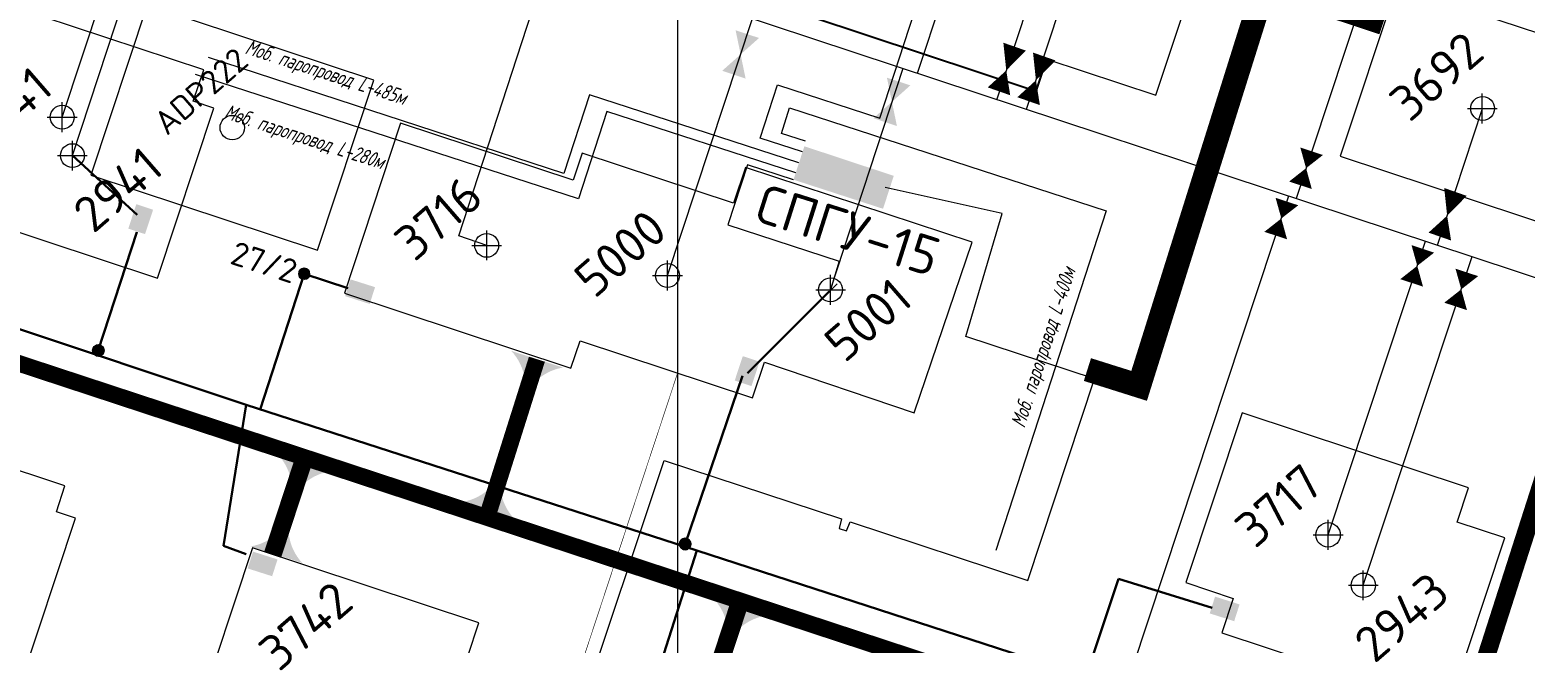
# Model space of a CAD drawing. Header units: millimetres. Extents: x 519 to 9564855, y -810 to 5021775.
# Drawn here: x 9544783 to 9545284, y 4997576 to 4997781 of the extents above; entities that cross this region are included whole.
import ezdxf

# ---------------------------------------------------------------- set-up
doc = ezdxf.new("R2010")
doc.units = ezdxf.units.MM
doc.header["$LTSCALE"] = 2
doc.header["$MEASUREMENT"] = 0
doc.header["$PDMODE"] = 2
doc.header["$PDSIZE"] = 5
doc.linetypes.add('92051501$0$GROUND1', pattern=[60, 50, -10])
for name, color, linetype, lineweight in [('160 скважин на2012 год.Выкидные линии', 5, 'Continuous', 30), ('200 скв. на 2010 год', 61, 'Continuous', 0), ('Stage 11.Object 2.Frame&Text', 26, 'Continuous', 53), ('Новый водовод', 5, 'g_122_vpr', 30), ('Скважины на 2024 год-125', 10, 'Continuous', 40), ('Электро', 1, 'Continuous', 30), ('Электроснаб', 1, 'Continuous', 18), ('Электроснабжене', 1, 'Continuous', 18)]:
    doc.layers.add(name, color=color, linetype=linetype, lineweight=lineweight)
for name, color, linetype in [('164 скв. на 2011 год (измененные)', 121, 'Continuous'), ('2003-2004 Supplemental wells', 7, 'Continuous'), ('Existing roads', 41, 'Continuous'), ('Gaz', 4, 'Continuous'), ('GRID_PULKOVO', 7, 'Continuous'), ('OilColl&Flowlines', 3, 'Continuous'), ('Stage8 wlls text', 7, 'Continuous'), ('Газопровод', 4, 'Continuous'), ('Скважины на 2016 год.', 40, 'Continuous'), ('Скважины на 2025 год _ОСМОТР', 5, 'Continuous')]:
    doc.layers.add(name, color=color, linetype=linetype)
doc.styles.add('Elect', font='isocpeur.ttf')
doc.styles.add('GeoApp', font='', dxfattribs={"height": 1})
doc.styles.add('Line_GUGK', font='')
doc.styles.get("Standard").update_dxf_attribs({"font": 'isocpeur.ttf', "width": 0.5})
doc.styles.add('ГОСТ', font='simplex.shx', dxfattribs={"width": 0.7})
doc.styles.get('GeoApp').set_extended_font_data('D431', italic=True)
doc.styles.get('Line_GUGK').set_extended_font_data('Bm431', italic=True)
doc.linetypes.add('g5_121_g', pattern='A,4,-0.4,["Г",GeoApp,S=1,R=0,X=0,Y=-0.5],-1.2,12', length=17.6)
doc.linetypes.add('g_122_vpr', pattern='A,2,-2,3,-0.6,["Впр",Line_GUGK,S=2,R=0,X=0,Y=-1],-6.4,3,-2,8,-2,8,-2,6', length=45)

msp = doc.modelspace()

# ---------------------------------------------------------------- hatches: boundary and pattern name
at = {"linetype": 'ByBlock', "lineweight": 0, "ltscale": 80}
msp.add_hatch(color=1, dxfattribs=at).paths.add_polyline_path([(9545072.47551, 4997732.21297), (9545042.50873, 4997742.12843), (9545038.86757, 4997730.92209), (9545068.88686, 4997721.16823)])
at = {"layer": 'Existing roads', "lineweight": 0}
h = msp.add_hatch(color=256, dxfattribs=at)
h.paths.add_polyline_path([(9544950.36761, 4997663.37426), (9544948.78037, 4997663.97102, 0.155118741), (9544944.24772, 4997673.50803), (9544952.80332, 4997670.75489)])
h.paths.add_polyline_path([(9544951.89332, 4997662.80063), (9544950.36761, 4997663.37426), (9544952.80332, 4997670.75489), (9544961.59925, 4997667.92441, 0.161550784)])
h = msp.add_hatch(color=256, dxfattribs=at)
h.paths.add_polyline_path([(9544872.16132, 4997628.5423), (9544870.57408, 4997629.13906, 0.155118741), (9544866.04143, 4997638.67607), (9544874.59703, 4997635.92293)])
h.paths.add_polyline_path([(9544873.68702, 4997627.96867), (9544872.16132, 4997628.5423), (9544874.59703, 4997635.92293), (9544883.39296, 4997633.09245, 0.161550784)])
h = msp.add_hatch(color=256, dxfattribs=at)
h.paths.add_polyline_path([(9544939.07806, 4997627.39837), (9544940.6653, 4997626.8016, 0.155118741), (9544945.19795, 4997617.26459), (9544936.64235, 4997620.01773)])
h.paths.add_polyline_path([(9544937.55236, 4997627.97199), (9544939.07806, 4997627.39837), (9544936.64235, 4997620.01773), (9544927.84642, 4997622.84821, 0.161550784)])
h = msp.add_hatch(color=256, dxfattribs=at)
h.paths.add_polyline_path([(9544868.08096, 4997612.47294), (9544869.6682, 4997611.87618, 0.155118741), (9544874.20085, 4997602.33917), (9544865.64525, 4997605.09231)])
h.paths.add_polyline_path([(9544866.55526, 4997613.04657), (9544868.08096, 4997612.47294), (9544865.64525, 4997605.09231), (9544856.84932, 4997607.92279, 0.161550784)])
h = msp.add_hatch(color=256, dxfattribs=at)
h.paths.add_polyline_path([(9545018.30277, 4997580.14901), (9545016.71553, 4997580.74577, 0.155118741), (9545012.18288, 4997590.28278), (9545020.73848, 4997587.52964)])
h.paths.add_polyline_path([(9545019.82847, 4997579.57538), (9545018.30277, 4997580.14901), (9545020.73848, 4997587.52964), (9545029.53441, 4997584.69916, 0.161550784)])
at = {"layer": 'Электро'}
for points in [[(9544815.83986, 4997714.52862), (9544821.45209, 4997712.67163), (9544824.15932, 4997720.85349), (9544818.54709, 4997722.71048)], [(9545019.15444, 4997663.55734), (9545024.76667, 4997661.70035), (9545027.4739, 4997669.88221), (9545021.86167, 4997671.7392)]]:
    msp.add_hatch(color=256, dxfattribs=at).paths.add_polyline_path(points)
at = {"layer": 'Электро', "ltscale": 7.5}
h = msp.add_hatch(color=256, dxfattribs=at)
edge = h.paths.add_edge_path()
edge.add_arc((9544874.80905, 4997699.3564), 1.72717, 0, 360)
for points in [[(9544890.36006, 4997697.49483), (9544888.5643, 4997691.86271), (9544896.77515, 4997689.24474), (9544898.57091, 4997694.87686)], [(9544857.66028, 4997606.18003), (9544855.86452, 4997600.54791), (9544864.07537, 4997597.92993), (9544865.87114, 4997603.56206)]]:
    msp.add_hatch(color=256, dxfattribs=at).paths.add_polyline_path(points)
at = {"layer": 'Электро'}
h = msp.add_hatch(color=256, dxfattribs=at)
edge = h.paths.add_edge_path()
edge.add_arc((9544805.80459, 4997673.63602), 1.80448, 0, 360)
h = msp.add_hatch(color=256, dxfattribs=at)
edge = h.paths.add_edge_path()
edge.add_arc((9545002.54147, 4997608.72495), 1.80448, 0, 360)
at = {"layer": 'Электро', "lineweight": 0, "ltscale": 7.5}
msp.add_hatch(color=1, dxfattribs=at).paths.add_polyline_path([(9545180.19547, 4997591.09256), (9545178.39971, 4997585.46044), (9545186.61056, 4997582.84247), (9545188.40633, 4997588.47459)])
at = {"layer": 'Электроснаб', "lineweight": 0}
for points in [[(9544815.83986, 4997714.52862), (9544821.45209, 4997712.67163), (9544824.15932, 4997720.85349), (9544818.54709, 4997722.71048)], [(9545019.15444, 4997663.55734), (9545024.76667, 4997661.70035), (9545027.4739, 4997669.88221), (9545021.86167, 4997671.7392)]]:
    msp.add_hatch(color=1, dxfattribs=at).paths.add_polyline_path(points)
at = {"layer": 'Электроснаб', "lineweight": 0, "ltscale": 7.5}
h = msp.add_hatch(color=1, dxfattribs=at)
edge = h.paths.add_edge_path()
edge.add_arc((9544874.80905, 4997699.3564), 1.72717, 0, 360)
for points in [[(9544890.36006, 4997697.49483), (9544888.5643, 4997691.86271), (9544896.77515, 4997689.24474), (9544898.57091, 4997694.87686)], [(9544857.66028, 4997606.18003), (9544855.86452, 4997600.54791), (9544864.07537, 4997597.92993), (9544865.87114, 4997603.56206)]]:
    msp.add_hatch(color=1, dxfattribs=at).paths.add_polyline_path(points)
at = {"layer": 'Электроснаб', "lineweight": 0}
h = msp.add_hatch(color=1, dxfattribs=at)
edge = h.paths.add_edge_path()
edge.add_arc((9544805.80459, 4997673.63602), 1.80448, 0, 360)
h = msp.add_hatch(color=1, dxfattribs=at)
edge = h.paths.add_edge_path()
edge.add_arc((9545002.54147, 4997608.72495), 1.80448, 0, 360)
at = {"layer": 'Электроснабжене', "lineweight": 0}
for points in [[(9544815.83986, 4997714.52862), (9544821.45209, 4997712.67163), (9544824.15932, 4997720.85349), (9544818.54709, 4997722.71048)], [(9545019.15444, 4997663.55734), (9545024.76667, 4997661.70035), (9545027.4739, 4997669.88221), (9545021.86167, 4997671.7392)]]:
    msp.add_hatch(color=1, dxfattribs=at).paths.add_polyline_path(points)
at = {"layer": 'Электроснабжене', "lineweight": 0, "ltscale": 7.5}
h = msp.add_hatch(color=1, dxfattribs=at)
edge = h.paths.add_edge_path()
edge.add_arc((9544874.80905, 4997699.3564), 1.72717, 0, 360)
for points in [[(9544890.36006, 4997697.49483), (9544888.5643, 4997691.86271), (9544896.77515, 4997689.24474), (9544898.57091, 4997694.87686)], [(9544857.66028, 4997606.18003), (9544855.86452, 4997600.54791), (9544864.07537, 4997597.92993), (9544865.87114, 4997603.56206)]]:
    msp.add_hatch(color=1, dxfattribs=at).paths.add_polyline_path(points)
at = {"layer": 'Электроснабжене', "lineweight": 0}
h = msp.add_hatch(color=1, dxfattribs=at)
edge = h.paths.add_edge_path()
edge.add_arc((9544805.80459, 4997673.63602), 1.80448, 0, 360)
h = msp.add_hatch(color=1, dxfattribs=at)
edge = h.paths.add_edge_path()
edge.add_arc((9545002.54147, 4997608.72495), 1.80448, 0, 360)

# ---------------------------------------------------------------- linework, layer by layer
at = {"color": 6, "lineweight": 0, "ltscale": 80}
for p, q in [((9545067.8052, 4997751.54474, 5.7236), (9545100.39826, 4997851.85587, 5.7236)), ((9544961.88656, 4997733.05092, 5.7236), (9544842.71035, 4997771.86245, -10.09579)), ((9544966.77026, 4997724.52402, 5.73093), (9544838.3665, 4997766.24493, 5.73093)), ((9545027.70843, 4997744.8738, 5.7236), (9545033.49787, 4997762.69186, 5.7236)), ((9545033.49787, 4997762.69186, 5.7236), (9545067.8052, 4997751.54474, 5.7236)), ((9544970.43252, 4997759.3527, 5.7236), (9544961.88656, 4997733.05092, 5.7236)), ((9545040.68815, 4997736.52526, 5.7236), (9544970.43252, 4997759.3527, 5.7236)), ((9544976.2661, 4997753.74919, 5.73093), (9544966.77026, 4997724.52402, 5.73093)), ((9545039.59808, 4997733.17138, 5.73093), (9544976.2661, 4997753.74919, 5.73093)), ((9545034.79457, 4997746.46913, 5.7236), (9545037.57357, 4997755.02203, 5.7236)), ((9545037.57357, 4997755.02203, 5.7236), (9545143.7209, 4997720.53267, 5.7236)), ((9545041.90227, 4997740.26194, 5.7236), (9545027.70843, 4997744.8738, 5.7236)), ((9545042.9396, 4997743.82265, 5.7236), (9545034.79457, 4997746.46913, 5.7236)), ((9545023.44544, 4997735.93304, 5.7236), (9545016.88909, 4997715.75469, 5.7236)), ((9545038.86757, 4997730.92209, 5.7236), (9545023.44544, 4997735.93304, 5.7236)), ((9545143.7209, 4997720.53267, 5.7236), (9545106.68193, 4997606.53844, 5.7236)), ((9545016.88909, 4997715.75469, 5.7236), (9545054.17561, 4997703.63957, 5.7236)), ((9545054.17561, 4997703.63957, 5.7236), (9545051.3, 4997694))]:
    msp.add_line(p, q, dxfattribs=at)
at = {"color": 1, "linetype": 'ByBlock', "lineweight": 0, "ltscale": 80}
msp.add_line((9544889.39969, 4997694.44877), (9544874.22004, 4997699.50627), dxfattribs=at)
at = {"layer": '160 скважин на2012 год.Выкидные линии', "color": 3, "linetype": 'ByBlock', "lineweight": 0, "ltscale": 80}
msp.add_lwpolyline([(9545240.50107, 4997824.64081), (9545207.41672, 4997724.65243)], dxfattribs=at)
at = {"layer": '164 скв. на 2011 год (измененные)', "color": 0, "linetype": 'ByBlock', "lineweight": 0}
for points in [[(9545123.83088, 4997771.32468), (9545160.36255, 4997759.23702), (9545179.21798, 4997816.22241), (9545103.23745, 4997841.36299), (9545099.6848, 4997830.62605)], [(9544753.19369, 4997733.69065), (9544749.68202, 4997723.07759), (9544825.66255, 4997697.93701), (9544844.51798, 4997754.92241), (9544837.60631, 4997757.20935)], [(9544965.0102, 4997730.71395), (9544907.13745, 4997749.86299), (9544888.28202, 4997692.8776), (9544964.26254, 4997667.73702), (9544967.2898, 4997676.88606)], [(9545261.40172, 4997616.08881), (9545265.21798, 4997627.62241), (9545189.23745, 4997652.76299), (9545170.38202, 4997595.7776), (9545186.29828, 4997590.51119)], [(9544706.15753, 4997594.26805), (9544703.28202, 4997585.5776), (9544779.26255, 4997560.43702), (9544798.11798, 4997617.42241), (9544791.74247, 4997619.53195)], [(9544929.69434, 4997571.06815), (9544933.41798, 4997582.32241), (9544857.43745, 4997607.46299), (9544838.58202, 4997550.4776), (9544855.74668, 4997544.79938)]]:
    msp.add_lwpolyline(points, dxfattribs=at)
msp.add_lwpolyline([(9545222.18202, 4997738.7776), (9545298.16255, 4997713.63702), (9545317.01798, 4997770.62241), (9545241.03745, 4997795.76299)], close=True, dxfattribs=at)
for centre, radius in [((9545269.9, 4997754.8), 4), ((9544797.1, 4997739), 4), ((9544936, 4997708.9), 4), ((9545218.1, 4997611.8), 4.0951)]:
    msp.add_circle(centre, radius, dxfattribs=at)
for p in [(9545269.8, 4997754.8), (9544797.1, 4997739), (9544936, 4997708.9)]:
    msp.add_point(p, dxfattribs=at)
at = {"layer": '200 скв. на 2010 год', "color": 0, "linetype": 'ByBlock', "lineweight": 0}
for points in [[(9544837.60631, 4997757.20935), (9544841.11798, 4997767.82241), (9544765.13745, 4997792.96299), (9544746.28202, 4997735.97759), (9544753.19369, 4997733.69065)], [(9544791.74247, 4997619.53195), (9544794.61798, 4997628.22241), (9544718.63745, 4997653.36299), (9544699.78202, 4997596.37759), (9544706.15753, 4997594.26805)], [(9545186.29828, 4997590.51119), (9545182.48202, 4997578.97759), (9545258.46255, 4997553.83701), (9545277.31798, 4997610.82241), (9545261.40172, 4997616.08881)]]:
    msp.add_lwpolyline(points, dxfattribs=at)
for centre, radius in [((9544793.7, 4997751.9), 4), ((9545229.9, 4997594.9), 4.0951)]:
    msp.add_circle(centre, radius, dxfattribs=at)
for p in [(9544793.7, 4997751.9), (9545229.9, 4997594.9)]:
    msp.add_point(p, dxfattribs=at)
at = {"layer": '2003-2004 Supplemental wells', "color": 0, "linetype": 'ByBlock', "lineweight": 0}
for points in [[(9545018.77121, 4997723.07611), (9544968.03745, 4997739.86299), (9544965.0102, 4997730.71395)], [(9544967.2898, 4997676.88606), (9545025.16254, 4997657.73702), (9545029.12879, 4997669.7239)]]:
    msp.add_lwpolyline(points, dxfattribs=at)
msp.add_circle((9544996.6, 4997698.8), 4, dxfattribs=at)
msp.add_point((9544996.6, 4997698.8), dxfattribs=at)
at = {"layer": 'Existing roads', "linetype": 'ByBlock', "lineweight": 0, "ltscale": 80, "const_width": 6}
for points in [[(9545078.68768, 4996970.94202), (9545371.1545, 4997882.99985)], [(9544864.25286, 4997605.2079), (9544874.83334, 4997637.36134)], [(9545009.16228, 4997553.62334), (9545021.32127, 4997590.54741)]]:
    msp.add_lwpolyline(points, dxfattribs=at)
at = {"layer": 'Existing roads', "lineweight": 0, "flags": 128}
for points, const_width in [([(9545174.66911, 4997802.47471), (9545236.09058, 4997782.04797)], 5), ([(9544474.2775, 4997769.70512), (9545381.22447, 4997471.05009)], 5.6), ([(9544952.84111, 4997670.71543), (9544936.11789, 4997617.76019)], 5.6)]:
    msp.add_lwpolyline(points, dxfattribs=dict(at, const_width=const_width))
at = {"layer": 'Gaz', "color": 4, "linetype": 'g5_121_g', "lineweight": 0}
msp.add_lwpolyline([(9544799.953, 4997046.69), (9544847.134, 4997188.668), (9544933.901, 4997451.069), (9544937.062, 4997450.179), (9544937.93, 4997452.689), (9544934.849, 4997453.931), (9544946.24, 4997488.552), (9544967.12, 4997551.707), (9544995.498, 4997636.746), (9545054.925, 4997617.151), (9545054.137, 4997613.914), (9545056.632, 4997613.109), (9545057.818, 4997616.17), (9545117.473, 4997596.513), (9545139.769, 4997664.139), (9545096.61, 4997678.34), (9545108.812, 4997719.571), (9545069.615, 4997728.333)], dxfattribs=at)
at = {"layer": 'GRID_PULKOVO', "lineweight": 0}
msp.add_line((9545000, 5010000), (9545000, 4992000), dxfattribs=at)
at = {"layer": 'OilColl&Flowlines', "lineweight": 0}
for p, q in [((9544005.39403, 4998122.37996, 0), (9545389.66365, 4997664.35022, 0)), ((9545200.2, 4998038.8), (9545106.98376, 4997757.88387, 0)), ((9544996.6, 4997698.8), (9545025.11276, 4997784.97203, 0)), ((9545051.3, 4997694), (9545075.57656, 4997768.27595)), ((9544936, 4997708.9), (9544926.60946, 4997712.09934, 0))]:
    msp.add_line(p, q, dxfattribs=at)
at = {"layer": 'OilColl&Flowlines', "linetype": 'ByBlock', "lineweight": 0, "ltscale": 80}
for p, q in [((9544793.7, 4997751.9), (9544826.39915, 4997850.72424, 0)), ((9544797.1, 4997739), (9544833.26043, 4997848.52161, 0)), ((9544926.60946, 4997712.09934, 0), (9544957.71392, 4997807.27456, 0)), ((9545080.39384, 4997766.682, 0), (9545092.07, 4997801.97)), ((9545116.92396, 4997754.59484, 0), (9545132.1, 4997800.4)), ((9545254.74327, 4997708.99293, 0), (9545269.9, 4997754.8)), ((9545218.1, 4997611.8), (9545250.73233, 4997710.32008, 0)), ((9545229.9, 4997594.9), (9545266.37753, 4997705.14336, 0))]:
    msp.add_line(p, q, dxfattribs=at)
at = {"layer": 'OilColl&Flowlines', "lineweight": 0, "elevation": 0}
for points in [[(9545107.74108, 4997760.56317, 8, 0, 0), (9545110.1969, 4997767.56698, 0, 8, 0), (9545112.99177, 4997775.53771, 8, 8, 0)], [(9545200.53297, 4997712.18765, 8, 0, 0), (9545202.41576, 4997717.91153, 0, 8, 0), (9545204.28313, 4997723.58851, 8, 8, 0)], [(9545246.10914, 4997696.3141, 8, 0, 0), (9545247.99194, 4997702.03798, 0, 8, 0), (9545249.85931, 4997707.71496, 8, 8, 0)], [(9545260.8562, 4997688.423, 8, 0, 0), (9545262.739, 4997694.14689, 0, 8, 0), (9545264.60636, 4997699.82387, 8, 8, 0)]]:
    msp.add_lwpolyline(points, format="xyseb", dxfattribs=at)
at = {"layer": 'OilColl&Flowlines', "lineweight": 0}
for points in [[(9545117.68817, 4997757.26244, 8, 0, 0), (9545120.144, 4997764.26624, 0, 8, 0), (9545122.93886, 4997772.23697, 8, 8, 0)], [(9545208.82977, 4997729.05598, 8, 0, 0), (9545210.71257, 4997734.77986, 0, 8, 0), (9545212.57993, 4997740.45684, 8, 8, 0)], [(9545255.54828, 4997711.84409, 8, 0, 0), (9545258.0041, 4997718.8479, 0, 8, 0), (9545260.79897, 4997726.81863, 8, 8, 0)]]:
    msp.add_lwpolyline(points, format="xyseb", dxfattribs=at)
at = {"layer": 'OilColl&Flowlines', "linetype": 'ByBlock', "lineweight": 0, "ltscale": 200, "elevation": 0}
msp.add_lwpolyline([(9545089.69656, 4997377.24857), (9545204.9196, 4997725.47868)], dxfattribs=at)
at = {"layer": 'OilColl&Flowlines', "lineweight": 0}
for points in [[(9545019.4542, 4997781.04344, 0), (9545027.31131, 4997778.44367, 0), (9545021.13128, 4997772.9391, 0)], [(9545014.95126, 4997767.43453, 0), (9545021.13128, 4997772.9391, 0), (9545022.80837, 4997764.83476, 0)], [(9545070.18247, 4997765.14664), (9545078.03958, 4997762.54687), (9545071.85955, 4997757.0423)], [(9545065.67953, 4997751.53773), (9545071.85955, 4997757.0423), (9545073.53664, 4997748.93796)]]:
    msp.add_solid(points, dxfattribs=at)
at = {"layer": 'Stage8 wlls text', "linetype": 'ByBlock', "lineweight": 0}
msp.add_lwpolyline([(9545029.12879, 4997669.7239), (9545079.2957, 4997652.69721), (9545098.71798, 4997709.92241), (9545022.73745, 4997735.06299), (9545018.77121, 4997723.07611)], dxfattribs=at)
at = {"layer": 'Stage8 wlls text', "color": 0, "linetype": 'ByBlock', "lineweight": 0}
msp.add_circle((9545051.3, 4997694), 4, dxfattribs=at)
msp.add_point((9545051.3, 4997694), dxfattribs=at)
at = {"layer": 'Газопровод', "color": 132, "linetype": '92051501$0$GROUND1', "lineweight": 100, "const_width": 8}
msp.add_lwpolyline([(9538208.05719, 4999245.47995), (9538499.86844, 4999175.86436), (9538971.78223, 4999062.66574), (9539486.46585, 4999058.55934), (9539888.95267, 4999055.3481), (9540053.08435, 4998999.55479), (9541126.88452, 4999047.4904), (9541383.70351, 4998955.42621), (9541415.32969, 4999043.64948), (9541562.32872, 4998990.95352), (9541638.08906, 4999030.21862), (9542360.14316, 4998997.38363), (9542560.60032, 4998933.78826), (9542840.89936, 4999015.69811), (9543420.27442, 4998806.1659), (9543796.43093, 4998670.12811), (9544078.54831, 4998568.09977), (9544326.16537, 4998478.54853), (9544361.18195, 4998467.56086), (9544552.00801, 4998407.68251), (9544933.66012, 4998287.92581), (9545313.78318, 4998168.6489), (9545154.73463, 4997661.77778), (9545137.40509, 4997667.2452)], dxfattribs=at)
at = {"layer": 'Новый водовод', "const_width": 0.2}
msp.add_lwpolyline([(9543869.6, 4997362.66), (9544535.81383, 4997143.757), (9544570.49977, 4997160.76742), (9544807.22826, 4997081.96819), (9545000, 4997666.06285)], dxfattribs=at)
at = {"layer": 'Скважины на 2016 год.', "color": 254, "lineweight": 0, "true_color": 0xfeeab9}
msp.add_lwpolyline([(9544803.28202, 4997732.47759), (9544879.26255, 4997707.33701), (9544898.11798, 4997764.32241), (9544822.13745, 4997789.46299)], close=True, dxfattribs=at)
msp.add_circle((9544850.7, 4997748.4), 4.0951, dxfattribs=at)
at = {"layer": 'Скважины на 2024 год-125', "linetype": 'ByBlock', "lineweight": 0}
msp.add_point((9545218.1, 4997611.8), dxfattribs=at)
at = {"layer": 'Скважины на 2025 год _ОСМОТР', "color": 0, "linetype": 'ByBlock', "lineweight": -2}
msp.add_lwpolyline([(9545099.6848, 4997830.62605), (9545063.23571, 4997842.72274), (9545044.3366, 4997785.77694), (9545120.26433, 4997760.57813), (9545123.83088, 4997771.32468)], dxfattribs=at)
at = {"layer": 'Электро'}
for p, q in [((9544445.98076, 4997792.28347), (9544855.34369, 4997655.40804)), ((9544855.34369, 4997655.40804), (9545006.5013, 4997606.58016)), ((9545006.50131, 4997606.58016), (9545184.0771, 4997548.9064)), ((9545147.7752, 4997597.1114), (9545121.9646, 4997519.5772)), ((9545147.7752, 4997597.1114), (9545179.22269, 4997587.30987))]:
    msp.add_line(p, q, dxfattribs=at)
at = {"layer": 'Электро', "ltscale": 2}
for p, q in [((9544818.82476, 4997719.09598), (9544797.1, 4997739)), ((9545050.81711, 4997693.39989, 0), (9545023.48955, 4997666.00245, 0))]:
    msp.add_line(p, q, dxfattribs=at)
at = {"layer": 'Электро', "ltscale": 80}
msp.add_line((9544818.71382, 4997713.36694), (9544805.79697, 4997673.61298), dxfattribs=at)
at = {"layer": 'Электро', "ltscale": 7.5}
for p, q in [((9544874.80905, 4997699.3564), (9544860.02969, 4997653.87022)), ((9544874.80905, 4997699.3564), (9544889.42304, 4997694.5209)), ((9545002.54147, 4997608.72495), (9545021.7147, 4997665.12554))]:
    msp.add_line(p, q, dxfattribs=at)
at = {"layer": 'Электро', "ltscale": 25}
for p, q in [((9544855.34369, 4997655.40804), (9544847.7544, 4997608.1653)), ((9544847.7544, 4997608.1653), (9544855.3802, 4997605.3145)), ((9545006.50131, 4997606.58016), (9544990.0714, 4997555.1591))]:
    msp.add_line(p, q, dxfattribs=at)
at = {"layer": 'Электро', "ltscale": 7.5}
msp.add_circle((9544874.80905, 4997699.3564), 1.72717, dxfattribs=at)
at = {"layer": 'Электро'}
for centre in [(9544805.80459, 4997673.63602), (9545002.54147, 4997608.72495)]:
    msp.add_circle(centre, 1.80448, dxfattribs=at)
at = {"layer": 'Электроснаб', "color": 1, "lineweight": 0, "ltscale": 2}
for p, q in [((9544818.82476, 4997719.09598), (9544797.5, 4997738.8)), ((9545053.47477, 4997695.97727, 0), (9545023.48955, 4997666.00245, 0))]:
    msp.add_line(p, q, dxfattribs=at)
at = {"layer": 'Электроснаб', "color": 1, "lineweight": 0, "ltscale": 80}
msp.add_line((9544818.71382, 4997713.36694), (9544805.79697, 4997673.61298), dxfattribs=at)
at = {"layer": 'Электроснаб', "color": 1, "lineweight": 0, "ltscale": 7.5}
for p, q in [((9544874.80905, 4997699.3564), (9544889.42304, 4997694.5209)), ((9545002.54147, 4997608.72495), (9545021.7147, 4997665.12554))]:
    msp.add_line(p, q, dxfattribs=at)
msp.add_circle((9544874.80905, 4997699.3564), 1.72717, dxfattribs=at)
at = {"layer": 'Электроснаб', "color": 1, "lineweight": 0}
for centre in [(9544805.80459, 4997673.63602), (9545002.54147, 4997608.72495)]:
    msp.add_circle(centre, 1.80448, dxfattribs=at)
at = {"layer": 'Электроснабжене', "color": 1, "lineweight": 0, "ltscale": 2}
for p, q in [((9544818.82476, 4997719.09598), (9544797.5, 4997738.8)), ((9545053.47477, 4997695.97727, 0), (9545023.48955, 4997666.00245, 0))]:
    msp.add_line(p, q, dxfattribs=at)
at = {"layer": 'Электроснабжене', "color": 1, "lineweight": 0, "ltscale": 80}
msp.add_line((9544818.71382, 4997713.36694), (9544805.79697, 4997673.61298), dxfattribs=at)
at = {"layer": 'Электроснабжене', "color": 1, "lineweight": 0, "ltscale": 7.5}
for p, q in [((9544874.80905, 4997699.3564), (9544889.42304, 4997694.5209)), ((9545002.54147, 4997608.72495), (9545021.7147, 4997665.12554))]:
    msp.add_line(p, q, dxfattribs=at)
msp.add_circle((9544874.80905, 4997699.3564), 1.72717, dxfattribs=at)
at = {"layer": 'Электроснабжене', "color": 1, "lineweight": 0}
for centre in [(9544805.80459, 4997673.63602), (9545002.54147, 4997608.72495)]:
    msp.add_circle(centre, 1.80448, dxfattribs=at)

# ---------------------------------------------------------------- texts
at = {"color": 5, "lineweight": 0, "style": 'ГОСТ', "oblique": 15, "width": 0.7}
for s, rotation, p in [('Моб. паропровод L-485м', 342, (9544854.64914, 4997773.30199, -3.98481)), ('Моб. паропровод L-280м', 342, (9544847.59874, 4997751.6031, -3.98481)), ('Моб. паропровод L-400м', 72, (9545116.29937, 4997647.36575, -3.98481))]:
    msp.add_text(s, height=5, rotation=rotation, dxfattribs=at).set_placement(p)
at = {"layer": '164 скв. на 2011 год (измененные)', "color": 0, "linetype": 'ByBlock', "lineweight": 0, "style": 'Elect'}
for s, p in [('3692', (9545245.43955, 4997749.88079)), ('2941', (9544804.16443, 4997712.58218)), ('3716', (9544911.83955, 4997703.08079)), ('3717', (9545193.63955, 4997606.88079)), ('3742', (9544866.39453, 4997565.57981))]:
    msp.add_text(s, height=12, rotation=41, dxfattribs=at).set_placement(p)
at = {"layer": '200 скв. на 2010 год', "color": 0, "linetype": 'ByBlock', "lineweight": 0, "style": 'Elect'}
for s, p in [('3441', (9544766.825, 4997739.23111)), ('2943', (9545233.65096, 4997568.36765))]:
    msp.add_text(s, height=12, rotation=41, dxfattribs=at).set_placement(p)
at = {"layer": '2003-2004 Supplemental wells', "color": 0, "linetype": 'ByBlock', "lineweight": 0, "style": 'Elect'}
msp.add_text('5000', height=12, rotation=41, dxfattribs=at).set_placement((9544972.14004, 4997690.72633))
at = {"layer": 'Stage 11.Object 2.Frame&Text', "color": 5, "lineweight": 0, "style": 'Elect'}
msp.add_text('CПГУ-15', height=13.005167, rotation=342.3625988, dxfattribs=at).set_placement((9545024.85618, 4997717.42795, -3.98481))
at = {"layer": 'Stage8 wlls text', "color": 0, "linetype": 'ByBlock', "lineweight": 0, "style": 'Elect'}
msp.add_text('5001', height=12, rotation=41, dxfattribs=at).set_placement((9545056.01132, 4997669.15178))
at = {"layer": 'Скважины на 2016 год.', "color": 254, "lineweight": 0, "true_color": 0xfeeab9, "style": 'Elect'}
msp.add_text('ADP222', height=8, rotation=41, dxfattribs=at).set_placement((9544828.77577, 4997745.431))
at = {"layer": 'Электро', "ltscale": 7.5}
msp.add_text('27/2', height=8, rotation=342, dxfattribs=at).set_placement((9544849.54975, 4997702.86224))
at = {"layer": 'Электроснаб', "color": 1, "lineweight": 0, "ltscale": 7.5}
msp.add_text('27/2', height=8, rotation=342, dxfattribs=at).set_placement((9544849.54975, 4997702.86224))

doc.saveas('drawing.dxf')
